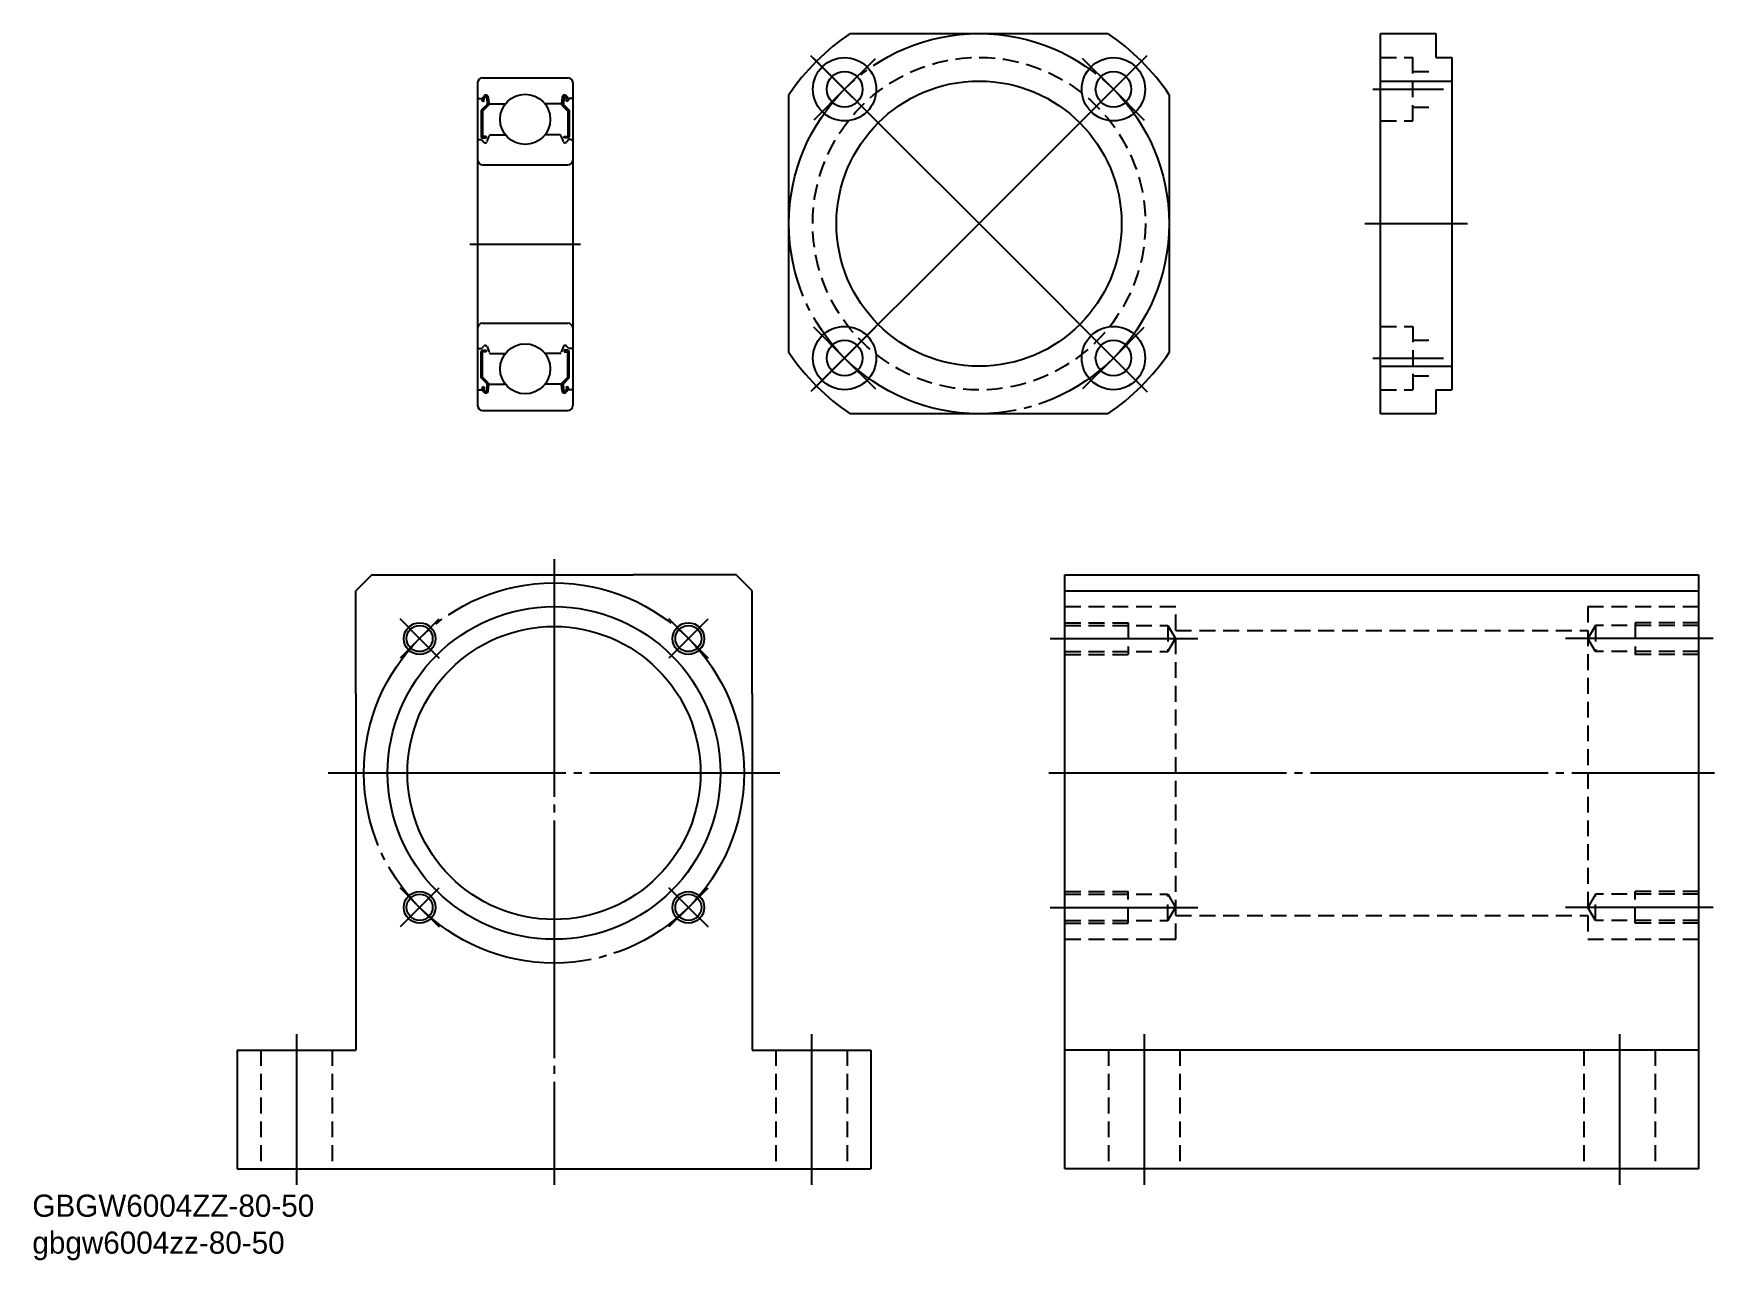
# Model space of a CAD drawing. Extents: x -162 to 50, y -35 to 120.
import ezdxf

# ---------------------------------------------------------------- set-up
doc = ezdxf.new("R2010")
doc.units = 0
doc.linetypes.add('CENTER', pattern=[33, 30, -1, 1, -1])
doc.linetypes.add('DASHED', pattern=[3, 2, -1])
doc.layers.get('0').update_dxf_attribs({"linetype": 'CONTINUOUS'})
doc.layers.add('CENTER', color=7, linetype='CONTINUOUS')

msp = doc.modelspace()

# ---------------------------------------------------------------- linework, layer by layer
at = {"color": 7, "linetype": 'CONTINUOUS'}
for p, q in [((-58.87, 119.99), (-26.32, 119.99)), ((8.09, 119.99), (15.09, 119.99)), ((8.09, 71.99), (8.09, 119.99)), ((15.09, 119.99), (15.09, 116.99)), ((15.09, 116.99), (17.09, 116.99)), ((17.09, 116.99), (17.09, 74.99)), ((8.09, 113.99), (17.09, 113.99)), ((-66.59, 79.71), (-66.59, 112.27)), ((-18.59, 112.27), (-18.59, 79.71)), ((8.09, 77.99), (17.09, 77.99)), ((15.09, 74.99), (17.09, 74.99)), ((15.09, 74.99), (15.09, 71.99)), ((-26.32, 71.99), (-58.87, 71.99)), ((15.09, 71.99), (8.09, 71.99)), ((-119.24, 51.63), (-121.24, 49.63)), ((-119.24, 51.63), (-106.24, 51.63)), ((-106.24, 51.63), (-86.24, 51.63)), ((-73.24, 51.63), (-86.24, 51.63)), ((-71.24, 49.63), (-73.24, 51.63)), ((-31.76, -23.37), (-31.76, 51.63)), ((-31.76, -23.37), (-31.76, 51.63)), ((-31.76, 51.63), (48.24, 51.63)), ((48.24, 51.63), (48.24, -23.37)), ((-121.24, 36.63), (-121.24, 49.63)), ((-71.24, 36.63), (-71.24, 49.63)), ((-31.76, 49.63), (48.24, 49.63)), ((-121.24, 36.63), (-121.24, -8.37)), ((-71.24, 36.63), (-71.24, -8.37)), ((-136.24, -8.37), (-136.24, -23.37)), ((-136.24, -8.37), (-121.24, -8.37)), ((-71.24, -8.37), (-56.24, -8.37)), ((-56.24, -8.37), (-56.24, -23.37)), ((48.24, -8.37), (-31.76, -8.37)), ((-136.24, -23.37), (-56.24, -23.37)), ((48.24, -23.37), (-31.76, -23.37))]:
    msp.add_line(p, q, dxfattribs=at)
at = {"color": 3, "linetype": 'DASHED'}
for p, q in [((8.09, 116.96), (12.19, 116.96)), ((12.19, 108.96), (12.19, 116.96)), ((12.19, 115.21), (15.09, 115.21)), ((12.19, 110.71), (15.09, 110.71)), ((8.09, 108.96), (12.19, 108.96)), ((8.09, 83.02), (12.19, 83.02)), ((12.19, 83.02), (12.19, 75.02)), ((12.19, 81.27), (15.09, 81.27)), ((12.19, 76.77), (15.09, 76.77)), ((8.09, 75.02), (12.19, 75.02)), ((-31.76, 47.63), (-17.76, 47.63)), ((-17.76, 5.63), (-17.76, 47.63)), ((34.24, 47.63), (48.24, 47.63)), ((34.24, 47.63), (34.24, 5.63)), ((-31.76, 45.6), (-23.76, 45.6)), ((-31.76, 45.25), (-18.76, 45.25)), ((-23.76, 45.6), (-23.76, 41.6)), ((-18.76, 45.25), (-18.76, 41.95)), ((-18.76, 45.25), (-17.81, 43.6)), ((-17.76, 44.63), (34.24, 44.63)), ((35.24, 45.25), (34.28, 43.6)), ((35.24, 45.25), (35.24, 41.95)), ((48.24, 45.25), (35.24, 45.25)), ((40.24, 45.6), (40.24, 41.6)), ((48.24, 45.6), (40.24, 45.6)), ((-18.76, 41.95), (-17.81, 43.6)), ((35.24, 41.95), (34.28, 43.6)), ((-31.76, 41.95), (-18.76, 41.95)), ((-31.76, 41.6), (-23.76, 41.6)), ((48.24, 41.95), (35.24, 41.95)), ((48.24, 41.6), (40.24, 41.6)), ((-31.76, 11.66), (-23.76, 11.66)), ((-31.76, 11.31), (-18.76, 11.31)), ((-23.76, 7.66), (-23.76, 11.66)), ((-18.76, 8.01), (-18.76, 11.31)), ((-18.76, 11.31), (-17.81, 9.66)), ((35.24, 11.31), (34.28, 9.66)), ((35.24, 8.01), (35.24, 11.31)), ((48.24, 11.31), (35.24, 11.31)), ((40.24, 7.66), (40.24, 11.66)), ((48.24, 11.66), (40.24, 11.66)), ((-18.76, 8.01), (-17.81, 9.66)), ((-17.76, 8.63), (34.24, 8.63)), ((35.24, 8.01), (34.28, 9.66)), ((-31.76, 8.01), (-18.76, 8.01)), ((-31.76, 7.66), (-23.76, 7.66)), ((48.24, 8.01), (35.24, 8.01)), ((48.24, 7.66), (40.24, 7.66)), ((-31.76, 5.63), (-17.76, 5.63)), ((34.24, 5.63), (48.24, 5.63)), ((-133.24, -8.37), (-133.24, -23.37)), ((-124.24, -8.37), (-124.24, -23.37)), ((-68.24, -8.37), (-68.24, -23.37)), ((-59.24, -8.37), (-59.24, -23.37)), ((-26.26, -8.37), (-26.26, -23.37)), ((-17.26, -8.37), (-17.26, -23.37)), ((33.74, -8.37), (33.74, -23.37)), ((42.74, -8.37), (42.74, -23.37))]:
    msp.add_line(p, q, dxfattribs=at)
for p, q in [((-105.88, 113.81), (-105.88, 73.01)), ((-105.28, 114.41), (-94.48, 114.41)), ((-93.88, 113.81), (-93.88, 73.01)), ((-105.78, 111.81), (-105.32, 111.81)), ((-104.7, 111.05), (-105.45, 110.3)), ((-105.32, 111.81), (-105.07, 112.11)), ((-105.14, 111.4), (-105.3, 111.53)), ((-104.5, 110.96), (-105.25, 110.21)), ((-105.17, 111.68), (-104.92, 111.98)), ((-105.02, 111.56), (-105.17, 111.68)), ((-105.14, 111.4), (-105.02, 111.56)), ((-104.74, 111.92), (-104.7, 111.05)), ((-104.54, 111.94), (-104.48, 111.21)), ((-104.5, 111.43), (-104.5, 110.96)), ((-104.38, 111.11), (-102.39, 111.11)), ((-95.38, 111.11), (-97.38, 111.11)), ((-95.22, 111.94), (-95.28, 111.21)), ((-95.26, 111.43), (-95.26, 110.96)), ((-95.26, 110.96), (-94.51, 110.21)), ((-95.02, 111.92), (-95.06, 111.05)), ((-95.06, 111.05), (-94.31, 110.3)), ((-94.59, 111.68), (-94.84, 111.98)), ((-94.75, 111.56), (-94.59, 111.68)), ((-94.62, 111.4), (-94.75, 111.56)), ((-94.44, 111.81), (-94.69, 112.11)), ((-94.62, 111.4), (-94.47, 111.53)), ((-93.98, 111.81), (-94.44, 111.81)), ((-105.45, 110.3), (-105.45, 107.01)), ((-105.25, 110.21), (-105.25, 107.01)), ((-94.51, 110.21), (-94.51, 107.01)), ((-94.31, 110.3), (-94.31, 107.01)), ((-105.68, 106.61), (-105.38, 106.61)), ((-105.38, 106.61), (-105.11, 106.29)), ((-104.8, 107.01), (-105.25, 107.01)), ((-105.25, 106.81), (-104.8, 106.81)), ((-104.95, 106.21), (-104.89, 106.21)), ((-104.8, 106.81), (-104.8, 107.01)), ((-104.7, 106.35), (-104.43, 107.08)), ((-104.24, 107.21), (-102.39, 107.21)), ((-95.52, 107.21), (-97.38, 107.21)), ((-95.06, 106.35), (-95.33, 107.08)), ((-94.96, 107.01), (-94.51, 107.01)), ((-94.96, 106.81), (-94.96, 107.01)), ((-94.51, 106.81), (-94.96, 106.81)), ((-94.81, 106.21), (-94.88, 106.21)), ((-94.38, 106.61), (-94.66, 106.29)), ((-94.08, 106.61), (-94.38, 106.61)), ((-105.28, 103.41), (-94.48, 103.41)), ((-105.28, 83.41), (-94.48, 83.41)), ((-105.68, 80.21), (-105.38, 80.21)), ((-105.45, 76.53), (-105.45, 79.81)), ((-105.38, 80.21), (-105.11, 80.54)), ((-105.25, 80.01), (-104.8, 80.01)), ((-104.8, 79.81), (-105.25, 79.81)), ((-105.25, 76.61), (-105.25, 79.81)), ((-104.95, 80.61), (-104.89, 80.61)), ((-104.8, 80.01), (-104.8, 79.81)), ((-104.7, 80.48), (-104.43, 79.75)), ((-104.24, 79.61), (-102.39, 79.61)), ((-95.52, 79.61), (-97.38, 79.61)), ((-95.06, 80.48), (-95.33, 79.75)), ((-94.51, 80.01), (-94.96, 80.01)), ((-94.96, 80.01), (-94.96, 79.81)), ((-94.96, 79.81), (-94.51, 79.81)), ((-94.81, 80.61), (-94.88, 80.61)), ((-94.38, 80.21), (-94.66, 80.54)), ((-94.51, 76.61), (-94.51, 79.81)), ((-94.08, 80.21), (-94.38, 80.21)), ((-94.31, 76.53), (-94.31, 79.81)), ((-104.7, 75.78), (-105.45, 76.53)), ((-104.5, 75.86), (-105.25, 76.61)), ((-95.26, 75.86), (-94.51, 76.61)), ((-95.06, 75.78), (-94.31, 76.53)), ((-105.78, 75.01), (-105.32, 75.01)), ((-105.32, 75.01), (-105.07, 74.72)), ((-105.14, 75.42), (-105.3, 75.3)), ((-105.02, 75.27), (-105.17, 75.14)), ((-105.17, 75.14), (-104.92, 74.84)), ((-105.14, 75.42), (-105.02, 75.27)), ((-104.74, 74.9), (-104.7, 75.78)), ((-104.54, 74.88), (-104.48, 75.62)), ((-104.5, 75.39), (-104.5, 75.86)), ((-104.38, 75.71), (-102.39, 75.71)), ((-95.38, 75.71), (-97.38, 75.71)), ((-95.22, 74.88), (-95.28, 75.62)), ((-95.26, 75.39), (-95.26, 75.86)), ((-95.02, 74.9), (-95.06, 75.78)), ((-94.59, 75.14), (-94.84, 74.84)), ((-94.62, 75.42), (-94.75, 75.27)), ((-94.75, 75.27), (-94.59, 75.14)), ((-94.44, 75.01), (-94.69, 74.72)), ((-94.62, 75.42), (-94.47, 75.3)), ((-93.98, 75.01), (-94.44, 75.01)), ((-105.28, 72.41), (-94.48, 72.41)), ((-102.38, 72.41), (-102.38, 72.41)), ((-99.88, 72.41), (-99.88, 72.41))]:
    msp.add_line(p, q)
msp.add_circle((-42.59, 95.99), 21, dxfattribs=at)
at = {"color": 7, "linetype": 'CONTINUOUS'}
for centre, radius in [((-59.56, 112.96), 4), ((-25.62, 112.96), 4), ((-59.56, 112.96), 2.25), ((-25.62, 112.96), 2.25), ((-42.59, 95.99), 18), ((-59.56, 79.02), 4), ((-59.56, 79.02), 4), ((-25.62, 79.02), 4), ((-59.56, 79.02), 2.25), ((-59.56, 79.02), 2.25), ((-25.62, 79.02), 2.25), ((-96.24, 26.63), 21), ((-113.21, 43.6), 1.65), ((-96.24, 26.63), 18.5), ((-79.27, 43.6), 1.65), ((-113.21, 9.66), 1.65), ((-79.27, 9.66), 1.65)]:
    msp.add_circle(centre, radius, dxfattribs=at)
for centre in [(-99.88, 109.16), (-99.88, 77.66)]:
    msp.add_circle(centre, 3.17)
at = {"color": 3, "linetype": 'CONTINUOUS'}
for centre in [(-113.21, 43.6), (-79.27, 43.6), (-113.21, 9.66), (-79.27, 9.66)]:
    msp.add_circle(centre, 2, dxfattribs=at)
at = {"color": 7, "linetype": 'CONTINUOUS'}
for start, end in [(124.1484, 145.8516), (34.1484, 55.8516), (214.1484, 235.8516), (304.1484, 325.8516)]:
    msp.add_arc((-42.59, 95.99), 29, start, end, dxfattribs=at)
for centre, radius, start, end in [((-105.28, 113.81), 0.6, 90, 180), ((-94.48, 113.81), 0.6, 0, 90), ((-105.78, 111.91), 0.1, 180, 270), ((-105.17, 111.69), 0.2, 140.002, 230.0826), ((-104.84, 111.92), 0.3, 4.9967, 140.002), ((-104.84, 111.92), 0.1, 2.8198, 140.0002), ((-104.38, 111.21), 0.1, 184.9967, 270), ((-95.38, 111.21), 0.1, 270, 355.0033), ((-94.92, 111.92), 0.3, 39.998, 175.0033), ((-94.92, 111.92), 0.1, 39.9998, 177.1802), ((-94.59, 111.69), 0.2, 309.9174, 39.998), ((-93.98, 111.91), 0.1, 270, 0), ((-105.68, 106.41), 0.2, 90, 180), ((-105.25, 107.01), 0.2, 180, 270), ((-104.95, 106.41), 0.2, 219.9945, 270), ((-104.89, 106.41), 0.2, 270, 339.9914), ((-104.24, 107.01), 0.2, 90, 159.9914), ((-95.52, 107.01), 0.2, 20.0086, 90), ((-94.88, 106.41), 0.2, 200.0086, 270), ((-94.81, 106.41), 0.2, 270, 320.0055), ((-94.51, 107.01), 0.2, 270, 0), ((-94.08, 106.41), 0.2, 0, 90), ((-105.28, 104.01), 0.6, 180, 270), ((-94.48, 104.01), 0.6, 270, 0), ((-105.28, 82.81), 0.6, 90, 180), ((-94.48, 82.81), 0.6, 0, 90), ((-105.68, 80.41), 0.2, 180, 270), ((-105.25, 79.81), 0.2, 90, 180), ((-104.95, 80.41), 0.2, 90, 140.0055), ((-104.89, 80.41), 0.2, 20.0086, 90), ((-104.24, 79.81), 0.2, 200.0086, 270), ((-95.52, 79.81), 0.2, 270, 339.9914), ((-94.88, 80.41), 0.2, 90, 159.9914), ((-94.81, 80.41), 0.2, 39.9945, 90), ((-94.51, 79.81), 0.2, 0, 90), ((-94.08, 80.41), 0.2, 270, 0), ((-105.78, 74.91), 0.1, 90, 180), ((-105.17, 75.14), 0.2, 129.9174, 219.998), ((-104.84, 74.91), 0.3, 219.998, 355.0033), ((-104.84, 74.91), 0.1, 219.9998, 357.1802), ((-104.38, 75.61), 0.1, 90, 175.0033), ((-95.38, 75.61), 0.1, 4.9967, 90), ((-94.92, 74.91), 0.3, 184.9967, 320.002), ((-94.92, 74.91), 0.1, 182.8198, 320.0002), ((-94.59, 75.14), 0.2, 320.002, 50.0826), ((-93.98, 74.91), 0.1, 0, 90), ((-105.28, 73.01), 0.6, 180, 270), ((-94.48, 73.01), 0.6, 270, 0)]:
    msp.add_arc(centre, radius, start, end)
at = {"layer": 'CENTER', "color": 1, "linetype": 'CENTER'}
for p, q in [((-42.59, 95.99), (-64.16, 117.55)), ((-59.56, 112.96), (-63.45, 116.85)), ((-59.56, 112.96), (-55.68, 116.85)), ((-42.59, 95.99), (-21.03, 117.55)), ((-25.62, 112.96), (-29.51, 116.85)), ((-25.62, 112.96), (-21.73, 116.85)), ((-59.56, 112.96), (-63.45, 109.07)), ((-59.56, 112.96), (-55.68, 109.07)), ((-25.62, 112.96), (-29.51, 109.07)), ((-25.62, 112.96), (-21.73, 109.07)), ((7.14, 112.96), (16.06, 112.96)), ((-42.59, 95.99), (-64.16, 74.42)), ((-42.59, 95.99), (-21.03, 74.42)), ((6.09, 95.99), (19.09, 95.99)), ((-106.88, 93.41), (-92.88, 93.41)), ((-59.56, 79.02), (-63.45, 82.91)), ((-59.56, 79.02), (-63.45, 82.91)), ((-59.56, 79.02), (-55.68, 82.91)), ((-59.56, 79.02), (-55.68, 82.91)), ((-25.62, 79.02), (-29.51, 82.91)), ((-25.62, 79.02), (-21.73, 82.91)), ((-59.56, 79.02), (-63.45, 75.13)), ((-59.56, 79.02), (-63.45, 75.13)), ((-59.56, 79.02), (-55.68, 75.13)), ((-59.56, 79.02), (-55.68, 75.13)), ((-25.62, 79.02), (-29.51, 75.13)), ((-25.62, 79.02), (-21.73, 75.13)), ((7.14, 79.02), (16.06, 79.02)), ((-96.24, 53.63), (-96.24, -25.37)), ((-113.21, 43.6), (-115.68, 46.08)), ((-113.21, 43.6), (-110.73, 46.08)), ((-79.27, 43.6), (-81.74, 46.08)), ((-79.27, 43.6), (-76.79, 46.08)), ((-113.21, 43.6), (-115.68, 41.13)), ((-113.21, 43.6), (-110.73, 41.13)), ((-79.27, 43.6), (-81.74, 41.13)), ((-79.27, 43.6), (-76.79, 41.13)), ((-33.62, 43.6), (-14.97, 43.6)), ((50.1, 43.6), (31.44, 43.6)), ((-124.74, 26.63), (-67.74, 26.63)), ((-33.76, 26.63), (50.24, 26.63)), ((-113.21, 9.66), (-115.68, 12.14)), ((-113.21, 9.66), (-110.73, 12.14)), ((-79.27, 9.66), (-81.74, 12.14)), ((-79.27, 9.66), (-76.79, 12.14)), ((-113.21, 9.66), (-115.68, 7.19)), ((-113.21, 9.66), (-110.73, 7.19)), ((-79.27, 9.66), (-81.74, 7.19)), ((-79.27, 9.66), (-76.79, 7.19)), ((-33.62, 9.66), (-14.97, 9.66)), ((50.1, 9.66), (31.44, 9.66)), ((-128.74, -6.37), (-128.74, -25.37)), ((-63.74, -6.37), (-63.74, -25.37)), ((-21.76, -6.37), (-21.76, -25.37)), ((38.24, -6.37), (38.24, -25.37))]:
    msp.add_line(p, q, dxfattribs=at)
for centre in [(-42.59, 95.99), (-96.24, 26.63)]:
    msp.add_circle(centre, 24, dxfattribs=at)

# ---------------------------------------------------------------- texts
at = {"linetype": 'CONTINUOUS'}
for s, p in [('GBGW6004ZZ-80-50', (-162.09, -29.41)), ('gbgw6004zz-80-50', (-162.09, -34.07))]:
    msp.add_text(s, height=2.8, dxfattribs=at).set_placement(p)

doc.saveas('drawing.dxf')
